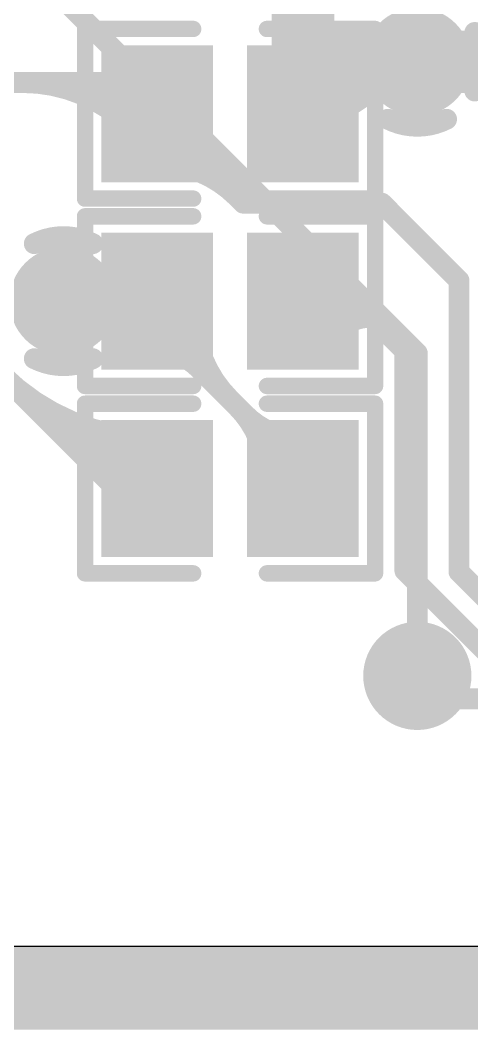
# Model space of a CAD drawing. Header units: millimetres. Extents: x 3.32 to 12.49, y 5.66 to 10.73.
# Drawn here: x 4.6762 to 4.8932, y 5.6836 to 6.1686 of the extents above; entities that cross this region are included whole.
import ezdxf

# ---------------------------------------------------------------- set-up
doc = ezdxf.new("R2010")
doc.units = ezdxf.units.MM
doc.header["$MEASUREMENT"] = 0
for name, color, linetype in [('BottomLayer', 5, 'Continuous'), ('InternalPlane1', 76, 'Continuous'), ('InternalPlane2', 16, 'Continuous'), ('KeepOutLayer', 6, 'Continuous'), ('MultiLayer', 9, 'Continuous'), ('TopLayer', 1, 'Continuous'), ('TopOverlay', 2, 'Continuous'), ('TopPaste', 8, 'Continuous'), ('TopSolder', 216, 'Continuous'), ('ViaHoleLayer', 16, 'Continuous')]:
    doc.layers.add(name, color=color, linetype=linetype)

# ---------------------------------------------------------------- blocks, each defined once
blk = doc.blocks.new('0805_R_129')
at = {"layer": 'TopLayer'}
for points in [[(-0.05787, -0.02894), (-0.0122, -0.02894), (-0.05787, 0.02894), (-0.0122, 0.02894)], [(0.0122, -0.02894), (0.05787, -0.02894), (0.0122, 0.02894), (0.05787, 0.02894)]]:
    blk.add_solid(points, dxfattribs=at)
at = {"layer": 'TopOverlay', "const_width": 0.00787}
for points in [[(-0.06968, -0.04075), (-0.06968, 0.04075)], [(-0.06968, 0.04075), (-0.01772, 0.04075)], [(0.01772, 0.04075), (0.06968, 0.04075)], [(0.06968, -0.04075), (0.06968, 0.04075)], [(-0.06968, -0.04075), (-0.01772, -0.04075)], [(0.01772, -0.04075), (0.06968, -0.04075)]]:
    blk.add_lwpolyline(points, dxfattribs=at)
at = {"layer": 'TopOverlay', "const_width": 0.00394}
for points in [[(-0.07165, 0.04075, 1), (-0.06772, 0.04075, 1)], [(-0.07165, 0.04075, 1), (-0.06772, 0.04075, 1)], [(-0.01969, 0.04075, 1), (-0.01575, 0.04075, 1)], [(0.01575, 0.04075, 1), (0.01969, 0.04075, 1)], [(0.06772, 0.04075, 1), (0.07165, 0.04075, 1)], [(0.06772, 0.04075, 1), (0.07165, 0.04075, 1)], [(-0.07165, -0.04075, 1), (-0.06772, -0.04075, 1)], [(-0.07165, -0.04075, 1), (-0.06772, -0.04075, 1)], [(-0.01969, -0.04075, 1), (-0.01575, -0.04075, 1)], [(0.01575, -0.04075, 1), (0.01969, -0.04075, 1)], [(0.06772, -0.04075, 1), (0.07165, -0.04075, 1)], [(0.06772, -0.04075, 1), (0.07165, -0.04075, 1)]]:
    blk.add_lwpolyline(points, format="xyb", close=True, dxfattribs=at)
at = {"layer": 'TopPaste'}
for points in [[(-0.05787, -0.02894), (-0.0122, -0.02894), (-0.05787, 0.02894), (-0.0122, 0.02894)], [(0.0122, -0.02894), (0.05787, -0.02894), (0.0122, 0.02894), (0.05787, 0.02894)]]:
    blk.add_solid(points, dxfattribs=at)
at = {"layer": 'TopSolder'}
for points in [[(-0.06187, -0.03294), (-0.0082, -0.03294), (-0.06187, 0.03294), (-0.0082, 0.03294)], [(0.0082, -0.03294), (0.06187, -0.03294), (0.0082, 0.03294), (0.06187, 0.03294)]]:
    blk.add_solid(points, dxfattribs=at)
blk = doc.blocks.new('0805_R_130')
at = {"layer": 'TopLayer'}
for points in [[(-0.05787, -0.02894), (-0.0122, -0.02894), (-0.05787, 0.02894), (-0.0122, 0.02894)], [(0.0122, -0.02894), (0.05787, -0.02894), (0.0122, 0.02894), (0.05787, 0.02894)]]:
    blk.add_solid(points, dxfattribs=at)
at = {"layer": 'TopOverlay', "const_width": 0.00787}
for points in [[(-0.06968, 0.04075), (-0.06968, -0.04075)], [(-0.01772, 0.04075), (-0.06968, 0.04075)], [(0.06968, 0.04075), (0.01772, 0.04075)], [(0.06968, 0.04075), (0.06968, -0.04075)], [(-0.01772, -0.04075), (-0.06968, -0.04075)], [(0.06968, -0.04075), (0.01772, -0.04075)]]:
    blk.add_lwpolyline(points, dxfattribs=at)
at = {"layer": 'TopOverlay', "const_width": 0.00394}
for points in [[(-0.07165, 0.04075, 1), (-0.06772, 0.04075, 1)], [(-0.07165, 0.04075, 1), (-0.06772, 0.04075, 1)], [(-0.01969, 0.04075, 1), (-0.01575, 0.04075, 1)], [(0.01575, 0.04075, 1), (0.01969, 0.04075, 1)], [(0.06772, 0.04075, 1), (0.07165, 0.04075, 1)], [(0.06772, 0.04075, 1), (0.07165, 0.04075, 1)], [(-0.07165, -0.04075, 1), (-0.06772, -0.04075, 1)], [(-0.07165, -0.04075, 1), (-0.06772, -0.04075, 1)], [(-0.01969, -0.04075, 1), (-0.01575, -0.04075, 1)], [(0.01575, -0.04075, 1), (0.01969, -0.04075, 1)], [(0.06772, -0.04075, 1), (0.07165, -0.04075, 1)], [(0.06772, -0.04075, 1), (0.07165, -0.04075, 1)]]:
    blk.add_lwpolyline(points, format="xyb", close=True, dxfattribs=at)
at = {"layer": 'TopPaste'}
for points in [[(-0.05787, -0.02894), (-0.0122, -0.02894), (-0.05787, 0.02894), (-0.0122, 0.02894)], [(0.0122, -0.02894), (0.05787, -0.02894), (0.0122, 0.02894), (0.05787, 0.02894)]]:
    blk.add_solid(points, dxfattribs=at)
at = {"layer": 'TopSolder'}
for points in [[(-0.06187, -0.03294), (-0.0082, -0.03294), (-0.06187, 0.03294), (-0.0082, 0.03294)], [(0.0082, -0.03294), (0.06187, -0.03294), (0.0082, 0.03294), (0.06187, 0.03294)]]:
    blk.add_solid(points, dxfattribs=at)
blk = doc.blocks.new('0805_R_141')
at = {"layer": 'TopLayer'}
for points in [[(-0.05787, -0.02894), (-0.0122, -0.02894), (-0.05787, 0.02894), (-0.0122, 0.02894)], [(0.0122, -0.02894), (0.05787, -0.02894), (0.0122, 0.02894), (0.05787, 0.02894)]]:
    blk.add_solid(points, dxfattribs=at)
at = {"layer": 'TopOverlay', "const_width": 0.00787}
for points in [[(-0.06968, -0.04075), (-0.06968, 0.04075)], [(-0.06968, 0.04075), (-0.01772, 0.04075)], [(0.01772, 0.04075), (0.06968, 0.04075)], [(0.06968, -0.04075), (0.06968, 0.04075)], [(-0.06968, -0.04075), (-0.01772, -0.04075)], [(0.01772, -0.04075), (0.06968, -0.04075)]]:
    blk.add_lwpolyline(points, dxfattribs=at)
at = {"layer": 'TopOverlay', "const_width": 0.00394}
for points in [[(-0.07165, 0.04075, 1), (-0.06772, 0.04075, 1)], [(-0.07165, 0.04075, 1), (-0.06772, 0.04075, 1)], [(-0.01969, 0.04075, 1), (-0.01575, 0.04075, 1)], [(0.01575, 0.04075, 1), (0.01969, 0.04075, 1)], [(0.06772, 0.04075, 1), (0.07165, 0.04075, 1)], [(0.06772, 0.04075, 1), (0.07165, 0.04075, 1)], [(-0.07165, -0.04075, 1), (-0.06772, -0.04075, 1)], [(-0.07165, -0.04075, 1), (-0.06772, -0.04075, 1)], [(-0.01969, -0.04075, 1), (-0.01575, -0.04075, 1)], [(0.01575, -0.04075, 1), (0.01969, -0.04075, 1)], [(0.06772, -0.04075, 1), (0.07165, -0.04075, 1)], [(0.06772, -0.04075, 1), (0.07165, -0.04075, 1)]]:
    blk.add_lwpolyline(points, format="xyb", close=True, dxfattribs=at)
at = {"layer": 'TopPaste'}
for points in [[(-0.05787, -0.02894), (-0.0122, -0.02894), (-0.05787, 0.02894), (-0.0122, 0.02894)], [(0.0122, -0.02894), (0.05787, -0.02894), (0.0122, 0.02894), (0.05787, 0.02894)]]:
    blk.add_solid(points, dxfattribs=at)
at = {"layer": 'TopSolder'}
for points in [[(-0.06187, -0.03294), (-0.0082, -0.03294), (-0.06187, 0.03294), (-0.0082, 0.03294)], [(0.0082, -0.03294), (0.06187, -0.03294), (0.0082, 0.03294), (0.06187, 0.03294)]]:
    blk.add_solid(points, dxfattribs=at)

msp = doc.modelspace()

# ---------------------------------------------------------------- linework, layer by layer
at = {"layer": 'BottomLayer', "const_width": 0.01}
for points in [[(4.68701, 6.18866), (4.86701, 6.00866)], [(4.86701, 5.85366), (4.86701, 6.00866)]]:
    msp.add_lwpolyline(points, dxfattribs=at)
at = {"layer": 'BottomLayer'}
for points, const_width in [([(4.86101, 6.14866, 1), (4.87301, 6.14866, 1)], 0.012), ([(4.69101, 6.03366, 1), (4.70301, 6.03366, 1)], 0.012), ([(4.86451, 6.00866, 1), (4.86951, 6.00866, 1)], 0.005), ([(4.86451, 6.00866, 1), (4.86951, 6.00866, 1)], 0.005), ([(4.86451, 5.87056, 1), (4.86951, 5.87056, 1)], 0.005), ([(4.86451, 5.87056, 1), (4.86951, 5.87056, 1)], 0.005), ([(4.86101, 5.85366, 1), (4.87301, 5.85366, 1)], 0.012), ([(4.85956, 5.85861, 1), (4.86456, 5.85861, 1)], 0.005), ([(4.86946, 5.85861, 1), (4.87446, 5.85861, 1)], 0.005), ([(4.86451, 5.85366, 1), (4.86951, 5.85366, 1)], 0.005)]:
    msp.add_lwpolyline(points, format="xyb", close=True, dxfattribs=dict(at, const_width=const_width))
at = {"layer": 'BottomLayer', "const_width": 0.01}
for points in [[(4.86701, 5.87056, -0.198912), (4.86206, 5.85861)], [(4.87196, 5.85861, -0.198912), (4.86701, 5.87056)]]:
    msp.add_lwpolyline(points, format="xyb", dxfattribs=at)
at = {"layer": 'InternalPlane1'}
msp.add_line((9.46693, 5.72374), (4.66701, 5.72374), dxfattribs=at)
at = {"layer": 'InternalPlane1', "const_width": 0.026}
for points in [[(4.85401, 6.14866, 1), (4.88001, 6.14866, 1)], [(4.68401, 6.03366, 1), (4.71001, 6.03366, 1)], [(4.85401, 5.85366, 1), (4.88001, 5.85366, 1)]]:
    msp.add_lwpolyline(points, format="xyb", close=True, dxfattribs=at)
at = {"layer": 'InternalPlane1', "const_width": 0.04}
msp.add_lwpolyline([(3.98701, 5.70365), (12.16535, 5.70365)], dxfattribs=at)
at = {"layer": 'InternalPlane2'}
msp.add_line((9.46693, 5.72374), (4.66701, 5.72374), dxfattribs=at)
at = {"layer": 'InternalPlane2', "const_width": 0.01}
for points in [[(4.83939, 6.13459, -0.240079), (4.83939, 6.16274)], [(4.89463, 6.16274, -0.240079), (4.89463, 6.13459)], [(4.88108, 6.12104, -0.240079), (4.85293, 6.12104)], [(4.68293, 6.06128, -0.240079), (4.71108, 6.06128)], [(4.72463, 6.04774, -0.240079), (4.72463, 6.01959)], [(4.71108, 6.00604, -0.240079), (4.68293, 6.00604)]]:
    msp.add_lwpolyline(points, format="xyb", dxfattribs=at)
at = {"layer": 'InternalPlane2'}
for points, const_width in [([(4.83689, 6.16274, 1), (4.84189, 6.16274, 1)], 0.005), ([(4.89213, 6.16274, 1), (4.89713, 6.16274, 1)], 0.005), ([(4.83689, 6.13459, 1), (4.84189, 6.13459, 1)], 0.005), ([(4.89213, 6.13459, 1), (4.89713, 6.13459, 1)], 0.005), ([(4.85043, 6.12104, 1), (4.85543, 6.12104, 1)], 0.005), ([(4.87858, 6.12104, 1), (4.88358, 6.12104, 1)], 0.005), ([(4.68043, 6.06128, 1), (4.68543, 6.06128, 1)], 0.005), ([(4.70858, 6.06128, 1), (4.71358, 6.06128, 1)], 0.005), ([(4.72213, 6.04774, 1), (4.72713, 6.04774, 1)], 0.005), ([(4.72213, 6.01959, 1), (4.72713, 6.01959, 1)], 0.005), ([(4.68043, 6.00604, 1), (4.68543, 6.00604, 1)], 0.005), ([(4.70858, 6.00604, 1), (4.71358, 6.00604, 1)], 0.005), ([(4.85401, 5.85366, 1), (4.88001, 5.85366, 1)], 0.026)]:
    msp.add_lwpolyline(points, format="xyb", close=True, dxfattribs=dict(at, const_width=const_width))
at = {"layer": 'InternalPlane2', "const_width": 0.04}
msp.add_lwpolyline([(3.98701, 5.70365), (12.16535, 5.70365)], dxfattribs=at)
at = {"layer": 'KeepOutLayer', "const_width": 0.01}
msp.add_lwpolyline([(3.98701, 5.70866), (12.16535, 5.70866)], dxfattribs=at)
at = {"layer": 'MultiLayer', "const_width": 0.012}
for points in [[(4.86101, 6.14866, 1), (4.87301, 6.14866, 1)], [(4.69101, 6.03366, 1), (4.70301, 6.03366, 1)], [(4.86101, 5.85366, 1), (4.87301, 5.85366, 1)]]:
    msp.add_lwpolyline(points, format="xyb", close=True, dxfattribs=at)
at = {"layer": 'TopLayer'}
for points, const_width in [([(4.81205, 6.12366), (4.81205, 6.21366)], 0.03), ([(4.83205, 6.14866), (4.86701, 6.14866)], 0.03), ([(4.86701, 6.14866), (4.93197, 6.14866)], 0.03), ([(4.28213, 6.13866), (4.72548, 6.13866)], 0.01), ([(4.72548, 6.13866), (4.74048, 6.12366)], 0.01), ([(4.74048, 6.12366), (4.74197, 6.12366)], 0.01), ([(4.74197, 6.12217), (4.74197, 6.12366)], 0.01), ([(4.74197, 6.12217), (4.78341, 6.08072)], 0.01), ([(4.54701, 6.11866), (4.72201, 5.94366)], 0.01), ([(4.78341, 6.08072), (4.84994, 6.08072)], 0.01), ([(4.84994, 6.08072), (4.88701, 6.04366)], 0.01), ([(4.88701, 5.90366), (4.88701, 6.04366)], 0.01), ([(4.69701, 6.03366), (4.72974, 6.03366)], 0.01), ([(4.72974, 6.03366), (4.81205, 5.95135)], 0.01), ([(4.81205, 6.03366), (4.81978, 6.02593)], 0.01), ([(4.81978, 6.02593), (4.84474, 6.02593)], 0.01), ([(4.84474, 6.02593), (4.86101, 6.00966)], 0.01), ([(4.86101, 5.90421), (4.86101, 6.00966)], 0.01), ([(4.81205, 5.94366), (4.81205, 5.95135)], 0.01), ([(4.72201, 5.94366), (4.74197, 5.94366)], 0.01), ([(4.86101, 5.90421), (4.90455, 5.86066)], 0.01), ([(4.88701, 5.90366), (4.91201, 5.87866)], 0.01), ([(4.86701, 5.85366), (4.87801, 5.84266)], 0.01), ([(4.87801, 5.84266), (5.23101, 5.84266)], 0.01)]:
    msp.add_lwpolyline(points, dxfattribs=dict(at, const_width=const_width))
for points, const_width in [([(4.81821, 6.12493, -0.230308), (4.867, 6.14866)], 0.03), ([(4.72936, 6.14237, -0.198912), (4.72039, 6.13866)], 0.01), ([(4.67743, 6.13866, -0.198912), (4.72936, 6.11715)], 0.01), ([(4.70157, 6.13866, -0.198912), (4.73643, 6.12422)], 0.01), ([(4.76915, 6.09498, -0.198912), (4.7598, 6.11756)], 0.01), ([(4.74197, 6.10972, -0.198912), (4.76321, 6.10092)], 0.01), ([(4.74197, 6.09972, -0.198912), (4.78028, 6.08385)], 0.01), ([(4.72936, 6.04627, -0.198912), (4.69891, 6.03366)], 0.01), ([(4.71461, 6.03787, -0.198912), (4.70051, 6.03972)], 0.01), ([(4.71391, 6.03366, -0.198912), (4.70196, 6.03861)], 0.01), ([(4.69891, 6.03366, -0.198912), (4.72936, 6.02105)], 0.01), ([(4.70196, 6.02871, -0.198912), (4.71391, 6.03366)], 0.01), ([(4.70307, 6.03016, -0.198912), (4.71231, 6.03725)], 0.01), ([(4.71231, 6.03007, -0.198912), (4.70307, 6.03716)], 0.01), ([(4.84473, 6.02593, -0.275136), (4.82773, 6.03606)], 0.01), ([(4.70051, 6.0276, -0.198912), (4.71461, 6.02946)], 0.01), ([(4.75967, 6.00373, -0.198912), (4.7498, 6.02756)], 0.01), ([(4.77675, 5.98666, -0.198912), (4.7598, 6.02756)], 0.01), ([(4.82624, 6.01676, -0.234332), (4.84473, 6.02593)], 0.01), ([(4.74197, 6.00972, -0.198912), (4.76196, 6.00145)], 0.01), ([(4.74197, 5.9676, -0.198912), (4.66703, 5.99864)], 0.01), ([(4.74197, 5.9576, -0.198912), (4.6841, 5.98157)], 0.01), ([(4.78048, 5.98292, -0.198912), (4.79421, 5.94976)], 0.01), ([(4.81205, 5.9676, -0.198912), (4.78432, 5.97908)], 0.01), ([(4.74197, 5.9476, -0.198912), (4.70117, 5.9645)], 0.01), ([(4.74197, 5.9376, -0.198912), (4.71824, 5.94743)], 0.01), ([(4.87801, 5.84266, -0.214637), (4.874, 5.85324)], 0.01), ([(4.86743, 5.84667, -0.214637), (4.87801, 5.84266)], 0.01)]:
    msp.add_lwpolyline(points, format="xyb", dxfattribs=dict(at, const_width=const_width))
for points, const_width in [([(4.82455, 6.14866, 1), (4.83955, 6.14866, 1)], 0.015), ([(4.8595, 6.14866, 1), (4.8745, 6.14866, 1)], 0.015), ([(4.85951, 6.14866, 1), (4.87451, 6.14866, 1)], 0.015), ([(4.85951, 6.14866, 1), (4.87451, 6.14866, 1)], 0.015), ([(4.86101, 6.14866, 1), (4.87301, 6.14866, 1)], 0.012), ([(4.72686, 6.14237, 1), (4.73186, 6.14237, 1)], 0.005), ([(4.67493, 6.13866, 1), (4.67993, 6.13866, 1)], 0.005), ([(4.69907, 6.13866, 1), (4.70407, 6.13866, 1)], 0.005), ([(4.71789, 6.13866, 1), (4.72289, 6.13866, 1)], 0.005), ([(4.72298, 6.13866, 1), (4.72798, 6.13866, 1)], 0.005), ([(4.72298, 6.13866, 1), (4.72798, 6.13866, 1)], 0.005), ([(4.81071, 6.12493, 1), (4.82571, 6.12493, 1)], 0.015), ([(4.80455, 6.12366, 1), (4.81955, 6.12366, 1)], 0.015), ([(4.73393, 6.12422, 1), (4.73893, 6.12422, 1)], 0.005), ([(4.73798, 6.12366, 1), (4.74298, 6.12366, 1)], 0.005), ([(4.73798, 6.12366, 1), (4.74298, 6.12366, 1)], 0.005), ([(4.73947, 6.12366, 1), (4.74447, 6.12366, 1)], 0.005), ([(4.73947, 6.12366, 1), (4.74447, 6.12366, 1)], 0.005), ([(4.73947, 6.12217, 1), (4.74447, 6.12217, 1)], 0.005), ([(4.73947, 6.12217, 1), (4.74447, 6.12217, 1)], 0.005), ([(4.72686, 6.11715, 1), (4.73186, 6.11715, 1)], 0.005), ([(4.7573, 6.11756, 1), (4.7623, 6.11756, 1)], 0.005), ([(4.73947, 6.10972, 1), (4.74447, 6.10972, 1)], 0.005), ([(4.76071, 6.10092, 1), (4.76571, 6.10092, 1)], 0.005), ([(4.73947, 6.09972, 1), (4.74447, 6.09972, 1)], 0.005), ([(4.76665, 6.09498, 1), (4.77165, 6.09498, 1)], 0.005), ([(4.77778, 6.08385, 1), (4.78278, 6.08385, 1)], 0.005), ([(4.78091, 6.08072, 1), (4.78591, 6.08072, 1)], 0.005), ([(4.78091, 6.08072, 1), (4.78591, 6.08072, 1)], 0.005), ([(4.84744, 6.08072, 1), (4.85244, 6.08072, 1)], 0.005), ([(4.84744, 6.08072, 1), (4.85244, 6.08072, 1)], 0.005), ([(4.72686, 6.04627, 1), (4.73186, 6.04627, 1)], 0.005), ([(4.88451, 6.04366, 1), (4.88951, 6.04366, 1)], 0.005), ([(4.88451, 6.04366, 1), (4.88951, 6.04366, 1)], 0.005), ([(4.69101, 6.03366, 1), (4.70301, 6.03366, 1)], 0.012), ([(4.69801, 6.03972, 1), (4.70301, 6.03972, 1)], 0.005), ([(4.69946, 6.03861, 1), (4.70446, 6.03861, 1)], 0.005), ([(4.71211, 6.03787, 1), (4.71711, 6.03787, 1)], 0.005), ([(4.69451, 6.03366, 1), (4.69951, 6.03366, 1)], 0.005), ([(4.69641, 6.03366, 1), (4.70141, 6.03366, 1)], 0.005), ([(4.69641, 6.03366, 1), (4.70141, 6.03366, 1)], 0.005), ([(4.70057, 6.03716, 1), (4.70557, 6.03716, 1)], 0.005), ([(4.70981, 6.03725, 1), (4.71481, 6.03725, 1)], 0.005), ([(4.71141, 6.03366, 1), (4.71641, 6.03366, 1)], 0.005), ([(4.71141, 6.03366, 1), (4.71641, 6.03366, 1)], 0.005), ([(4.72724, 6.03366, 1), (4.73224, 6.03366, 1)], 0.005), ([(4.72724, 6.03366, 1), (4.73224, 6.03366, 1)], 0.005), ([(4.80955, 6.03366, 1), (4.81455, 6.03366, 1)], 0.005), ([(4.82523, 6.03606, 1), (4.83023, 6.03606, 1)], 0.005), ([(4.69946, 6.02871, 1), (4.70446, 6.02871, 1)], 0.005), ([(4.70057, 6.03016, 1), (4.70557, 6.03016, 1)], 0.005), ([(4.70981, 6.03007, 1), (4.71481, 6.03007, 1)], 0.005), ([(4.71211, 6.02946, 1), (4.71711, 6.02946, 1)], 0.005), ([(4.69801, 6.0276, 1), (4.70301, 6.0276, 1)], 0.005), ([(4.7473, 6.02756, 1), (4.7523, 6.02756, 1)], 0.005), ([(4.7573, 6.02756, 1), (4.7623, 6.02756, 1)], 0.005), ([(4.81728, 6.02593, 1), (4.82228, 6.02593, 1)], 0.005), ([(4.81728, 6.02593, 1), (4.82228, 6.02593, 1)], 0.005), ([(4.84223, 6.02593, 1), (4.84723, 6.02593, 1)], 0.005), ([(4.84223, 6.02593, 1), (4.84723, 6.02593, 1)], 0.005), ([(4.84224, 6.02593, 1), (4.84724, 6.02593, 1)], 0.005), ([(4.84224, 6.02593, 1), (4.84724, 6.02593, 1)], 0.005), ([(4.72686, 6.02105, 1), (4.73186, 6.02105, 1)], 0.005), ([(4.82374, 6.01676, 1), (4.82874, 6.01676, 1)], 0.005), ([(4.73947, 6.00972, 1), (4.74447, 6.00972, 1)], 0.005), ([(4.85851, 6.00966, 1), (4.86351, 6.00966, 1)], 0.005), ([(4.85851, 6.00966, 1), (4.86351, 6.00966, 1)], 0.005), ([(4.75717, 6.00373, 1), (4.76217, 6.00373, 1)], 0.005), ([(4.75946, 6.00145, 1), (4.76446, 6.00145, 1)], 0.005), ([(4.77425, 5.98666, 1), (4.77925, 5.98666, 1)], 0.005), ([(4.6816, 5.98157, 1), (4.6866, 5.98157, 1)], 0.005), ([(4.77798, 5.98292, 1), (4.78298, 5.98292, 1)], 0.005), ([(4.78182, 5.97908, 1), (4.78682, 5.97908, 1)], 0.005), ([(4.73947, 5.9676, 1), (4.74447, 5.9676, 1)], 0.005), ([(4.80955, 5.9676, 1), (4.81455, 5.9676, 1)], 0.005), ([(4.69867, 5.9645, 1), (4.70367, 5.9645, 1)], 0.005), ([(4.73947, 5.9576, 1), (4.74447, 5.9576, 1)], 0.005), ([(4.80955, 5.95135, 1), (4.81455, 5.95135, 1)], 0.005), ([(4.80955, 5.95135, 1), (4.81455, 5.95135, 1)], 0.005), ([(4.71574, 5.94743, 1), (4.72074, 5.94743, 1)], 0.005), ([(4.73947, 5.9476, 1), (4.74447, 5.9476, 1)], 0.005), ([(4.79171, 5.94976, 1), (4.79671, 5.94976, 1)], 0.005), ([(4.71951, 5.94366, 1), (4.72451, 5.94366, 1)], 0.005), ([(4.71951, 5.94366, 1), (4.72451, 5.94366, 1)], 0.005), ([(4.73947, 5.94366, 1), (4.74447, 5.94366, 1)], 0.005), ([(4.80955, 5.94366, 1), (4.81455, 5.94366, 1)], 0.005), ([(4.73947, 5.9376, 1), (4.74447, 5.9376, 1)], 0.005), ([(4.85851, 5.90421, 1), (4.86351, 5.90421, 1)], 0.005), ([(4.85851, 5.90421, 1), (4.86351, 5.90421, 1)], 0.005), ([(4.88451, 5.90366, 1), (4.88951, 5.90366, 1)], 0.005), ([(4.88451, 5.90366, 1), (4.88951, 5.90366, 1)], 0.005), ([(4.86101, 5.85366, 1), (4.87301, 5.85366, 1)], 0.012), ([(4.86451, 5.85366, 1), (4.86951, 5.85366, 1)], 0.005), ([(4.8715, 5.85324, 1), (4.8765, 5.85324, 1)], 0.005), ([(4.86493, 5.84667, 1), (4.86993, 5.84667, 1)], 0.005), ([(4.87551, 5.84266, 1), (4.88051, 5.84266, 1)], 0.005), ([(4.87551, 5.84266, 1), (4.88051, 5.84266, 1)], 0.005), ([(4.87551, 5.84266, 1), (4.88051, 5.84266, 1)], 0.005), ([(4.87551, 5.84266, 1), (4.88051, 5.84266, 1)], 0.005)]:
    msp.add_lwpolyline(points, format="xyb", close=True, dxfattribs=dict(at, const_width=const_width))
at = {"layer": 'ViaHoleLayer', "const_width": 0.006}
for points in [[(4.86401, 6.14866, 1), (4.87001, 6.14866, 1)], [(4.69401, 6.03366, 1), (4.70001, 6.03366, 1)], [(4.86401, 5.85366, 1), (4.87001, 5.85366, 1)]]:
    msp.add_lwpolyline(points, format="xyb", close=True, dxfattribs=at)

# ---------------------------------------------------------------- block references
for name, p, rotation in [('0805_R_129', (4.77701, 6.12366), 360), ('0805_R_130', (4.77701, 6.03366), 180), ('0805_R_141', (4.77701, 5.94366), 360)]:
    msp.add_blockref(name, p, dxfattribs=dict(rotation=rotation))

doc.saveas('drawing.dxf')
